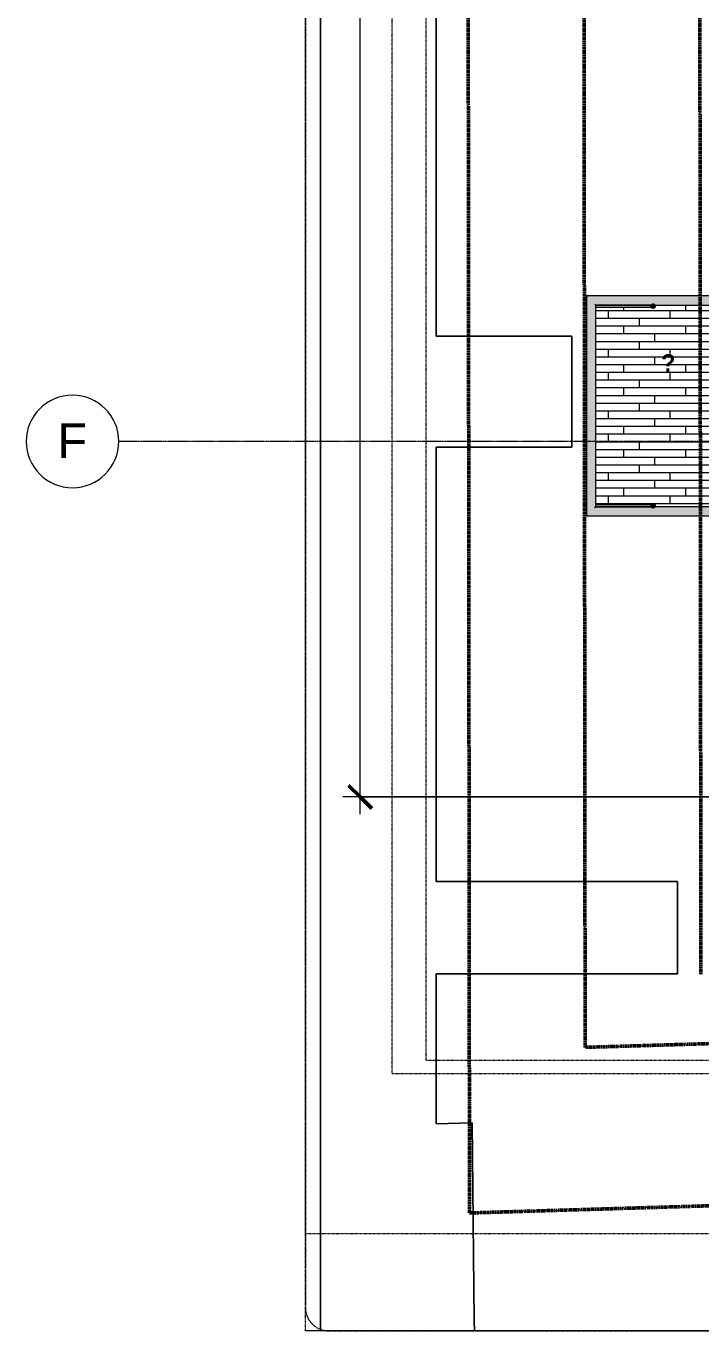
# Model space of a CAD drawing. Header units: inches. Extents: x -4218 to -1814, y 9706 to 12426.
# Drawn here: x -4217 to -3867, y 9706 to 10382 of the extents above; entities that cross this region are included whole.
import ezdxf

# ---------------------------------------------------------------- set-up
doc = ezdxf.new("R2010")
doc.units = ezdxf.units.IN
doc.header["$MEASUREMENT"] = 0
for name, pattern in [('Aligning Line 1_8_', [0.25, 0.125, -0.125]), ('Dash Dot 3_16_', [0.3125, 0.1875, -0.0625, 0, -0.0625]), ('Double Dash 3_8_', [1, 0.375, -0.125, 0.125, -0.125, 0.125, -0.125]), ('Grid Line 1_2_', [0.875, 0.5, -0.125, 0.125, -0.125])]:
    doc.linetypes.add(name, pattern=pattern)
for name, color, linetype, lineweight in [('0-1', 7, 'Continuous', 5), ('0-2', 10, 'Continuous', 13), ('0-3', 147, 'Aligning Line 1_8_', 9), ('0-4', 165, 'Continuous', 5), ('A-ANNO-DIMS', 211, 'Continuous', 9), ('A-ANNO-DIMS-96', 211, 'Continuous', 9), ('A-ANNO-SYMB-1', 150, 'Dash Dot 3_16_', 9), ('A-AREA-IDEN', 2, 'Continuous', 9), ('A-FLOR-HRAL-1', 7, 'Continuous', 9), ('A-FLOR-PATT-1', 35, 'Continuous', 9), ('A-WALL-3', 250, 'Continuous', 50), ('A-WALL-4', 10, 'Continuous', 13), ('A-WALL-9', 135, 'Continuous', 13), ('C-PROP-LINE-1', 250, 'Double Dash 3_8_', 50), ('C-TOPO', 7, 'Continuous', 9), ('G-ANNO-SYMB', 111, 'Aligning Line 1_8_', 9), ('G-ANNO-SYMB-1', 147, 'Aligning Line 1_8_', 9), ('S-GRID-1', 1, 'Grid Line 1_2_', 9), ('S-GRID-IDEN', 1, 'Continuous', 9), ('S-GRID-IDEN-1', 147, 'Continuous', 9)]:
    doc.layers.add(name, color=color, linetype=linetype, lineweight=lineweight)
doc.styles.add('Arial', font='arial.ttf', dxfattribs={"height": 18})
doc.styles.add('Century Gothic', font='ufonts.com_century-gothic.ttf', dxfattribs={"height": 9})
doc.styles.add('Century Gothic_B', font='GOTHICB.TTF', dxfattribs={"height": 9})
doc.dimstyles.new('OD__1_8__Tol__', dxfattribs={"dimscale": 12, "dimtxt": 9.397514, "dimasz": 1, "dimexe": 0.75, "dimexo": 0.5, "dimgap": 0.125, "dimtad": 1, "dimdec": 3, "dimrnd": 0.125, "dimzin": 3, "dimdsep": 46, "dimlunit": 4, "dimtxsty": 'Century Gothic', "dimblk1": 'OBLIQUE', "dimblk2": 'OBLIQUE', "dimsah": 1, "dimcen": 0.09, "dimdle": 0.75, "dimazin": 0, "dimtfac": 1, "dimtdec": 4, "dimtix": 1, "dimtmove": 0, "dimatfit": 3, "dimfxl": 1, "dimtvp": 1, "dimtfill": 1, "dimfrac": 2, "dimtolj": 1, "dimtzin": 0, "dimarcsym": 2})

# ---------------------------------------------------------------- blocks, each defined once
blk = doc.blocks.new('CTR - 1st Phase - Unit Layouts_rvt-1-FLOOR PLAN - 2ND FLOOR')
at = {"layer": 'G-ANNO-SYMB-1'}
for p, q in [((-4009.53, 9846.28), (-4009.53, 12240.75)), ((-1910.87, 9846.28), (-4009.53, 9846.28))]:
    blk.add_line(p, q, dxfattribs=at)
blk = doc.blocks.new('CTR  - Topography_rvt-1-FLOOR PLAN - 2ND FLOOR')
at = {"layer": 'C-TOPO'}
for p, q in [((-4064.23, 10095.98), (-4064.23, 10462.74)), ((-4064.23, 10462.74), (-4064.23, 10095.98)), ((-4004.23, 10442.17), (-4004.23, 10371.92)), ((-4004.23, 10371.92), (-4004.23, 10442.17)), ((-4004.23, 10371.92), (-4004.23, 10221.79)), ((-4004.23, 10221.79), (-4004.23, 10371.92)), ((-4004.23, 10221.79), (-4000.22, 10221.79)), ((-4000.22, 10221.79), (-4004.23, 10221.79)), ((-4000.22, 10221.79), (-3935.8, 10221.79)), ((-3935.8, 10221.79), (-4000.22, 10221.79)), ((-3935.8, 10221.79), (-3934.76, 10221.79)), ((-3934.76, 10221.79), (-3935.8, 10221.79)), ((-3934.76, 10221.79), (-3933.92, 10221.79)), ((-3933.92, 10221.79), (-3934.76, 10221.79)), ((-3933.92, 10221.79), (-3933.92, 10164.19)), ((-3933.92, 10164.19), (-3933.92, 10221.79)), ((-3989.78, 10164.19), (-4004.23, 10164.19)), ((-4004.23, 10164.19), (-4004.23, 10148.77)), ((-4004.23, 10148.77), (-4004.23, 10164.19)), ((-4004.23, 10164.19), (-3989.78, 10164.19)), ((-3958.85, 10164.19), (-3989.78, 10164.19)), ((-3989.78, 10164.19), (-3958.85, 10164.19)), ((-3933.92, 10164.19), (-3958.85, 10164.19)), ((-3958.85, 10164.19), (-3933.92, 10164.19)), ((-4004.23, 10148.77), (-4004.23, 10099.99)), ((-4004.23, 10099.99), (-4004.23, 10148.77)), ((-4004.23, 10099.99), (-4004.23, 10029.14)), ((-4004.23, 10029.14), (-4004.23, 10099.99)), ((-4064.23, 10084.75), (-4064.23, 10095.98)), ((-4064.23, 10095.98), (-4064.23, 10084.75)), ((-4064.23, 10076.34), (-4064.23, 10084.75)), ((-4064.23, 10084.75), (-4064.23, 10076.34)), ((-4064.23, 10064.12), (-4064.23, 10076.34)), ((-4064.23, 10076.34), (-4064.23, 10064.12)), ((-4064.23, 10049.13), (-4064.23, 10064.12)), ((-4064.23, 10064.12), (-4064.23, 10049.13)), ((-4064.23, 9884.03), (-4064.23, 10049.13)), ((-4064.23, 10049.13), (-4064.23, 9884.03)), ((-4004.23, 10029.14), (-4004.23, 9942.18)), ((-4004.23, 9942.18), (-4004.23, 10029.14)), ((-4004.23, 9942.18), (-4004.23, 9939.19)), ((-4004.23, 9939.19), (-4004.23, 9942.18)), ((-4004.23, 9939.19), (-4002.56, 9939.19)), ((-4002.56, 9939.19), (-4004.23, 9939.19)), ((-4002.56, 9939.19), (-3918.18, 9939.19)), ((-3918.18, 9939.19), (-4002.56, 9939.19)), ((-3918.18, 9939.19), (-3879.32, 9939.19)), ((-3879.32, 9939.19), (-3918.18, 9939.19)), ((-3879.32, 9939.19), (-3879.32, 9891.19)), ((-3879.32, 9891.19), (-3879.32, 9939.19)), ((-3975.63, 9891.19), (-4004.23, 9891.19)), ((-4004.23, 9891.19), (-4004.23, 9884.03)), ((-4004.23, 9884.03), (-4004.23, 9891.19)), ((-4004.23, 9891.19), (-3975.63, 9891.19)), ((-3964.68, 9891.19), (-3975.63, 9891.19)), ((-3975.63, 9891.19), (-3964.68, 9891.19)), ((-3879.32, 9891.19), (-3964.68, 9891.19)), ((-3964.68, 9891.19), (-3879.32, 9891.19)), ((-4064.23, 9877.18), (-4064.23, 9884.03)), ((-4064.23, 9884.03), (-4064.23, 9877.18)), ((-4004.23, 9884.03), (-4004.23, 9833.38)), ((-4004.23, 9833.38), (-4004.23, 9884.03)), ((-4064.23, 9706.22), (-4064.23, 9877.18)), ((-4064.23, 9877.18), (-4064.23, 9706.22)), ((-4004.23, 9833.38), (-4004.23, 9813.47)), ((-4004.23, 9813.47), (-4004.23, 9833.38)), ((-4004.23, 9813.47), (-3985.65, 9814.03)), ((-3985.65, 9814.03), (-4004.23, 9813.47)), ((-3985.65, 9814.03), (-3984.51, 9711.4)), ((-3984.51, 9711.4), (-3985.65, 9814.03)), ((-3984.51, 9711.4), (-3984.46, 9706.22)), ((-3984.46, 9706.22), (-3984.51, 9711.4))]:
    blk.add_line(p, q, dxfattribs=at)
blk = doc.blocks.new('Railing - Railing-2569947-FLOOR PLAN - 2ND FLOOR')
at = {"layer": 'A-FLOR-HRAL-1'}
for points in [[(-3926.34, 10128.56), (-3925.86, 10129.04), (-3925.86, 10242.14), (-3926.34, 10242.6), (-3926.34, 10128.58)], [(-3860.93, 10242.14), (-3860.72, 10242.14), (-3860.72, 10242.61), (-3926.32, 10242.6), (-3925.86, 10242.14), (-3869.37, 10242.14)], [(-3920.02, 10238.36), (-3860.72, 10238.36), (-3860.72, 10242.14), (-3925.86, 10242.14), (-3922.08, 10238.36)], [(-3925.86, 10129.04), (-3922.08, 10132.82), (-3922.08, 10238.36), (-3925.86, 10242.14), (-3925.86, 10130.97)], [(-3892.34, 10237.89), (-3860.72, 10237.91), (-3860.72, 10238.36), (-3922.08, 10238.36), (-3921.61, 10237.89), (-3892.41, 10237.89)], [(-3922.08, 10132.82), (-3921.61, 10133.29), (-3921.63, 10237.91), (-3922.08, 10238.36), (-3922.08, 10132.94)], [(-3911.58, 10129.04), (-3861.1, 10129.04), (-3861.1, 10132.82), (-3922.08, 10132.82), (-3925.86, 10129.04), (-3920.02, 10129.04)], [(-3911.58, 10132.82), (-3861.1, 10132.82), (-3861.1, 10133.29), (-3921.63, 10133.27), (-3922.08, 10132.82), (-3920.02, 10132.82)], [(-3894.7, 10128.56), (-3861.1, 10128.58), (-3861.1, 10129.04), (-3925.86, 10129.04), (-3926.32, 10128.56), (-3903.14, 10128.56)]]:
    blk.add_hatch(color=256, dxfattribs=at).paths.add_polyline_path(points, flags=0)
for p, q in [((-3860.72, 10242.61), (-3926.34, 10242.61)), ((-3926.34, 10242.61), (-3926.34, 10128.56)), ((-3921.61, 10237.89), (-3860.72, 10237.89)), ((-3921.61, 10133.29), (-3921.61, 10237.89)), ((-3861.1, 10133.29), (-3921.61, 10133.29)), ((-3926.34, 10128.56), (-3861.1, 10128.56))]:
    blk.add_line(p, q, dxfattribs=at)
for points, knots in [([(-3926.34, 10242.61), (-3926.34, 10242.61), (-3926.33, 10242.61), (-3926.3, 10242.58), (-3926.27, 10242.55), (-3926.25, 10242.52), (-3926.22, 10242.5), (-3926.19, 10242.47), (-3926.15, 10242.43), (-3926.11, 10242.39), (-3926.07, 10242.35), (-3926.03, 10242.31), (-3925.97, 10242.25), (-3925.91, 10242.18), (-3925.86, 10242.14)], [0, 0, 0, 0, 0.166667, 0.25, 0.333333, 0.416667, 0.458333, 0.5, 0.583333, 0.666667, 0.708333, 0.75, 0.833333, 1, 1, 1, 1]), ([(-3922.08, 10238.36), (-3922.04, 10238.32), (-3921.98, 10238.26), (-3921.9, 10238.18), (-3921.86, 10238.13), (-3921.82, 10238.1), (-3921.79, 10238.07), (-3921.76, 10238.04), (-3921.73, 10238.01), (-3921.7, 10237.98), (-3921.67, 10237.95), (-3921.65, 10237.92), (-3921.62, 10237.9), (-3921.61, 10237.89), (-3921.61, 10237.89)], [0, 0, 0, 0, 0.166667, 0.25, 0.333333, 0.375, 0.416667, 0.5, 0.541667, 0.583333, 0.666667, 0.75, 0.833333, 1, 1, 1, 1]), ([(-3922.08, 10132.82), (-3922.04, 10132.86), (-3921.98, 10132.92), (-3921.9, 10133), (-3921.86, 10133.04), (-3921.82, 10133.08), (-3921.79, 10133.11), (-3921.76, 10133.14), (-3921.73, 10133.17), (-3921.7, 10133.2), (-3921.67, 10133.23), (-3921.65, 10133.25), (-3921.62, 10133.28), (-3921.61, 10133.29), (-3921.61, 10133.29)], [0, 0, 0, 0, 0.166667, 0.25, 0.333333, 0.375, 0.416667, 0.5, 0.541667, 0.583333, 0.666667, 0.75, 0.833333, 1, 1, 1, 1]), ([(-3926.34, 10128.56), (-3926.34, 10128.57), (-3926.33, 10128.57), (-3926.3, 10128.6), (-3926.27, 10128.63), (-3926.25, 10128.66), (-3926.22, 10128.68), (-3926.19, 10128.71), (-3926.15, 10128.75), (-3926.11, 10128.79), (-3926.07, 10128.83), (-3926.04, 10128.87), (-3925.97, 10128.93), (-3925.9, 10129), (-3925.86, 10129.04)], [0, 0, 0, 0, 0.166667, 0.25, 0.333333, 0.416667, 0.458333, 0.5, 0.583333, 0.666667, 0.708333, 0.75, 0.833333, 1, 1, 1, 1])]:
    blk.add_open_spline(points, degree=3, knots=knots, dxfattribs=at)
blk = doc.blocks.new('Walls 17 - Walls 1-2569963-FLOOR PLAN - 2ND FLOOR')
at = {"layer": 'A-WALL-9'}
for points in [[(-3921.61, 10236.83), (-3892, 10236.85), (-3892.27, 10236.97), (-3892.41, 10237.15), (-3892.44, 10237.39), (-3892.34, 10237.61), (-3892.13, 10237.77), (-3892, 10237.83), (-3921.61, 10237.81), (-3921.61, 10236.83)], [(-3891.86, 10236.83), (-3891.56, 10236.9), (-3891.37, 10237.04), (-3891.3, 10237.2), (-3891.27, 10237.39), (-3891.37, 10237.61), (-3891.58, 10237.77), (-3891.86, 10237.83), (-3892.15, 10237.76), (-3892.34, 10237.61), (-3892.41, 10237.46), (-3892.42, 10237.2), (-3892.34, 10237.04), (-3892.13, 10236.89), (-3892, 10236.84)]]:
    blk.add_hatch(color=256, dxfattribs=at).paths.add_polyline_path(points, flags=0)
at = {"layer": 'A-WALL-3', "flags": 128}
for points in [[(-3891.86, 10237.83), (-3892, 10237.81), (-3892.13, 10237.77), (-3892.25, 10237.7), (-3892.34, 10237.61), (-3892.41, 10237.51), (-3892.44, 10237.39), (-3892.44, 10237.27), (-3892.41, 10237.15), (-3892.34, 10237.04), (-3892.25, 10236.95), (-3892.13, 10236.89), (-3892, 10236.84), (-3891.86, 10236.83)], [(-3891.86, 10236.83), (-3891.71, 10236.84), (-3891.58, 10236.89), (-3891.46, 10236.95), (-3891.37, 10237.04), (-3891.3, 10237.15), (-3891.27, 10237.27), (-3891.27, 10237.39), (-3891.3, 10237.51), (-3891.37, 10237.61), (-3891.46, 10237.7), (-3891.58, 10237.77), (-3891.71, 10237.81), (-3891.86, 10237.83)]]:
    blk.add_lwpolyline(points, dxfattribs=at)
at = {"layer": 'A-WALL-4'}
for p, q in [((-3891.86, 10237.83), (-3921.61, 10237.83)), ((-3921.61, 10236.83), (-3891.86, 10236.83))]:
    blk.add_line(p, q, dxfattribs=at)
blk = doc.blocks.new('Walls 18 - Walls 1-2569978-FLOOR PLAN - 2ND FLOOR')
at = {"layer": 'A-WALL-9'}
for points in [[(-3921.61, 10133.33), (-3892, 10133.35), (-3892.27, 10133.48), (-3892.41, 10133.66), (-3892.44, 10133.89), (-3892.34, 10134.12), (-3892.13, 10134.28), (-3892, 10134.33), (-3921.61, 10134.32), (-3921.61, 10133.34)], [(-3891.86, 10133.33), (-3891.56, 10133.4), (-3891.37, 10133.55), (-3891.3, 10133.66), (-3891.29, 10133.96), (-3891.37, 10134.12), (-3891.58, 10134.28), (-3891.86, 10134.33), (-3892.15, 10134.27), (-3892.34, 10134.12), (-3892.41, 10133.96), (-3892.42, 10133.71), (-3892.34, 10133.55), (-3892.13, 10133.39), (-3892, 10133.35)]]:
    blk.add_hatch(color=256, dxfattribs=at).paths.add_polyline_path(points, flags=0)
at = {"layer": 'A-WALL-3', "flags": 128}
for points in [[(-3891.86, 10134.33), (-3892, 10134.32), (-3892.13, 10134.28), (-3892.25, 10134.21), (-3892.34, 10134.12), (-3892.41, 10134.01), (-3892.44, 10133.89), (-3892.44, 10133.77), (-3892.41, 10133.66), (-3892.34, 10133.55), (-3892.25, 10133.46), (-3892.13, 10133.39), (-3892, 10133.35), (-3891.86, 10133.33)], [(-3891.86, 10133.33), (-3891.71, 10133.35), (-3891.58, 10133.39), (-3891.46, 10133.46), (-3891.37, 10133.55), (-3891.3, 10133.66), (-3891.27, 10133.77), (-3891.27, 10133.89), (-3891.3, 10134.01), (-3891.37, 10134.12), (-3891.46, 10134.21), (-3891.58, 10134.28), (-3891.71, 10134.32), (-3891.86, 10134.33)]]:
    blk.add_lwpolyline(points, dxfattribs=at)
at = {"layer": 'A-WALL-4'}
for p, q in [((-3891.86, 10134.33), (-3921.61, 10134.33)), ((-3921.61, 10133.33), (-3891.86, 10133.33))]:
    blk.add_line(p, q, dxfattribs=at)
blk = doc.blocks.new('Family - ___-1878357-FLOOR PLAN - 2ND FLOOR')
at = {"layer": 'C-PROP-LINE-1'}
for p, q in [((-3989.61, 12268.69), (-3987.01, 9767.34)), ((-3929.52, 12184.69), (-3927.1, 9853.17)), ((-3869.45, 12124.69), (-3867.12, 9890.98)), ((-3927.1, 9853.17), (-1910.87, 9913.53)), ((-3987.01, 9767.34), (-1910.87, 9829.49))]:
    blk.add_line(p, q, dxfattribs=at)
blk = doc.blocks.new('Grid - Grid Head - Circle-50561-FLOOR PLAN - 2ND FLOOR')
at = {"layer": 'S-GRID-IDEN-1'}
for start, end in [(360, 180), (180, 360)]:
    blk.add_arc((0, 0), 0.25, start, end, dxfattribs=at)
blk = doc.blocks.new('CTR - 1st Phase - Shell_rvt-1-FLOOR PLAN - 2ND FLOOR')
at = {"layer": 'A-FLOR-PATT-1'}
h = blk.add_hatch(dxfattribs=at)
h.set_pattern_fill('FP_44', color=256, style=0, pattern_type=2)
h.set_pattern_definition([(0, (-2818.974, 9467.054), (0, 4), []), (90, (-2818.974, 9467.054), (-8, 8), [4, -28]), (90, (-2802.974, 9471.054), (-8, 8), [4, -28])])
h.paths.add_polyline_path([(-3891.86, 10133.29), (-3861.1, 10133.29), (-3861.1, 10165.81), (-3860.91, 10165.81), (-3860.91, 10167.14), (-3861.38, 10167.14), (-3861.38, 10203.26), (-3860.91, 10203.26), (-3860.91, 10237.89), (-3921.61, 10237.89), (-3921.61, 10237.83), (-3891.71, 10237.81), (-3891.44, 10237.68), (-3891.3, 10237.51), (-3891.28, 10237.33), (-3891.35, 10237.08), (-3891.46, 10236.95), (-3891.71, 10236.84), (-3892.25, 10236.83), (-3921.61, 10236.82), (-3921.61, 10134.33), (-3891.71, 10134.32), (-3891.44, 10134.19), (-3891.3, 10134.01), (-3891.28, 10133.83), (-3891.35, 10133.58), (-3891.46, 10133.46), (-3891.71, 10133.35), (-3892.25, 10133.33), (-3921.61, 10133.33), (-3921.61, 10133.29), (-3892, 10133.29)], flags=0)
at = {"layer": 'G-ANNO-SYMB-1'}
for p, q in [((-4071.96, 9756.53), (-4071.96, 12280.04)), ((-1926.95, 9756.53), (-4071.96, 9756.53)), ((-1910.87, 9706.24), (-4071.97, 9706.24))]:
    blk.add_line(p, q, dxfattribs=at)
at = {"layer": 'S-GRID-1'}
blk.add_line((-1814.21, 10167.19), (-4168.71, 10167.19), dxfattribs=at)
at = {"layer": '0-2'}
for name in ['Railing - Railing-2569947-FLOOR PLAN - 2ND FLOOR', 'Walls 17 - Walls 1-2569963-FLOOR PLAN - 2ND FLOOR', 'Walls 18 - Walls 1-2569978-FLOOR PLAN - 2ND FLOOR']:
    blk.add_blockref(name, (0, 0), dxfattribs=at)
at = {"layer": '0-3'}
blk.add_blockref('Family - ___-1878357-FLOOR PLAN - 2ND FLOOR', (0, 0), dxfattribs=at)
at = {"layer": '0-4', "xscale": 95.99999999999994, "yscale": 95.99999999999994, "zscale": 95.99999999999994, "rotation": 89.99999999999987}
blk.add_blockref('Grid - Grid Head - Circle-50561-FLOOR PLAN - 2ND FLOOR', (-4192.71, 10167.19), dxfattribs=at)
at = {"layer": 'S-GRID-IDEN', "insert": (-4200.5, 10176.57), "char_height": 18, "width": 18.786, "attachment_point": 1, "style": 'Arial'}
blk.add_mtext('F', dxfattribs=at)
blk = doc.blocks.new('CTR - 1st Phase -Stairs _ Elevators_rvt-1-FLOOR PLAN - 2ND FLOOR')
at = {"layer": 'G-ANNO-SYMB-1'}
for p, q in [((-4071.96, 9706.24), (-4071.96, 12280.04)), ((-1910.96, 9706.24), (-4071.96, 9706.24))]:
    blk.add_line(p, q, dxfattribs=at)
blk = doc.blocks.new('DIMBLOCK7-FLOOR PLAN - 2ND FLOOR')
at = {"layer": 'A-ANNO-DIMS-96'}
for p, q in [((-4043.68, 9973.94), (-4043.68, 12124.84)), ((-3862.29, 12115.84), (-4052.68, 12115.84)), ((-4043.68, 12115.84), (-3862.29, 12115.84)), ((-3862.29, 9982.94), (-4052.68, 9982.94)), ((-4043.68, 9982.94), (-3862.29, 9982.94))]:
    blk.add_line(p, q, dxfattribs=at)
at = {"layer": 'A-ANNO-DIMS-96', "lineweight": 50}
for p, q in [((-4043.68, 12115.84), (-4049.68, 12121.84)), ((-4043.68, 12115.84), (-4037.68, 12109.84)), ((-4043.68, 9982.94), (-4049.68, 9988.94)), ((-4043.68, 9982.94), (-4037.68, 9976.94))]:
    blk.add_line(p, q, dxfattribs=at)
at = {"layer": 'A-ANNO-DIMS-96', "color": 0, "insert": (-4056.71, 11015.16), "char_height": 9, "width": 82.1611, "attachment_point": 1, "rotation": 90, "line_spacing_factor": 0.984502, "style": 'Century Gothic', "bg_fill": 3, "box_fill_scale": 1.25, "bg_fill_color": 256, "bg_fill_true_color": 13158600, "bg_fill_transparency": 0}
blk.add_mtext('177\' - 8 7/8"', dxfattribs=at)
blk = doc.blocks.new('_Oblique')
at = {"color": 0, "linetype": 'ByBlock', "lineweight": -2}
blk.add_line((-0.5, -0.5), (0.5, 0.5), dxfattribs=at)

msp = doc.modelspace()

# ---------------------------------------------------------------- linework, layer by layer
at = {"layer": 'A-ANNO-SYMB-1'}
for p, q in [((-4071.96446, 12268.04045), (-4071.96446, 9718.24032)), ((-4059.96446, 9706.24032), (-1922.95638, 9706.24032))]:
    msp.add_line(p, q, dxfattribs=at)
msp.add_arc((-4059.96446, 9718.24032), 12, 180, 270, dxfattribs=at)
at = {"layer": 'G-ANNO-SYMB'}
for p, q in [((-4027.08301, 9839.38186), (-4027.08301, 11153.42614)), ((-1910.86928, 9839.38186), (-4027.08301, 9839.38186)), ((-1910.86928, 9706.24032), (-4071.97328, 9706.24032))]:
    msp.add_line(p, q, dxfattribs=at)

# ---------------------------------------------------------------- block references
at = {"layer": '0-1'}
for name in ['CTR - 1st Phase - Shell_rvt-1-FLOOR PLAN - 2ND FLOOR', 'CTR - 1st Phase -Stairs _ Elevators_rvt-1-FLOOR PLAN - 2ND FLOOR', 'CTR  - Topography_rvt-1-FLOOR PLAN - 2ND FLOOR', 'CTR - 1st Phase - Unit Layouts_rvt-1-FLOOR PLAN - 2ND FLOOR']:
    msp.add_blockref(name, (0, 0), dxfattribs=at)

# ---------------------------------------------------------------- texts
at = {"layer": 'A-AREA-IDEN', "insert": (-3887.67234, 10212.36932), "char_height": 9, "width": 8.787, "attachment_point": 1, "style": 'Century Gothic_B'}
msp.add_mtext('\\fCentury Gothic|b1|i0|c0|p34|;?', dxfattribs=at)

# ---------------------------------------------------------------- next in the draw order: dimensions: what is measured, and where the dimension line sits
at = {"layer": 'A-ANNO-DIMS'}
dim = msp.add_linear_dim(base=(-4043.67756, 12115.8394), p1=(-3856.28624, 9982.9394), p2=(-3856.28624, 12115.8394), angle=90, dimstyle='OD__1_8__Tol__', override={"dimpost": '<>', "dimfxl": 2132.9}, dxfattribs=at)
dim.commit()
dim.dimension.update_dxf_attribs({"geometry": 'DIMBLOCK7-FLOOR PLAN - 2ND FLOOR', "text_midpoint": (-4050.40257, 11049.3894)})

doc.saveas('drawing.dxf')
